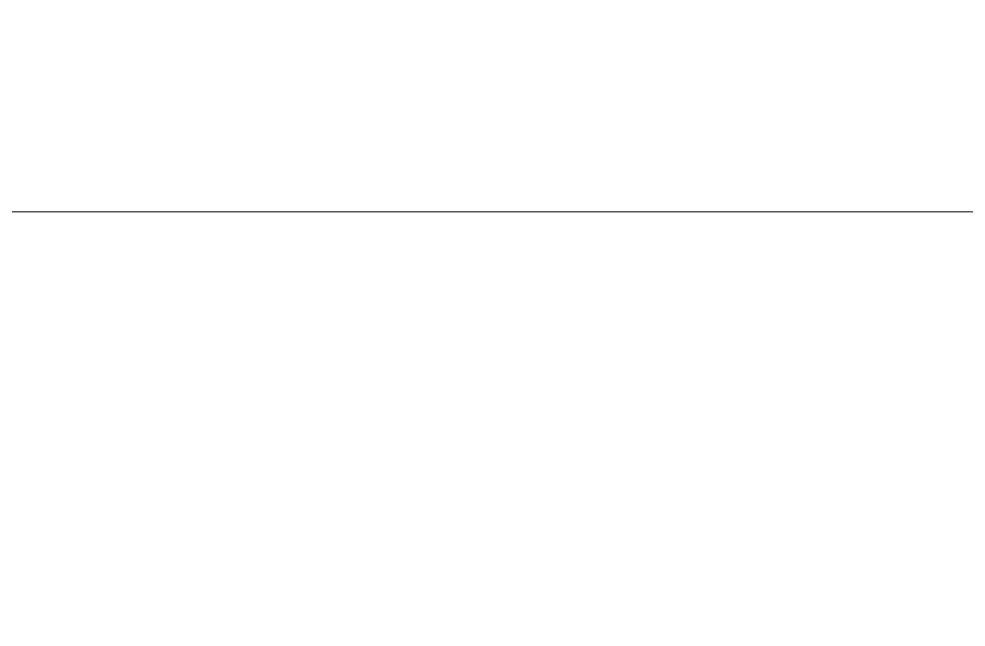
# Model space of a CAD drawing. Header units: inches. Extents: x -4110 to -1807, y 11006 to 12281.
# Drawn here: x -3851.651 to -3850.801, y 11753.442 to 11753.987 of the extents above; entities that cross this region are included whole.
import ezdxf

# ---------------------------------------------------------------- set-up
doc = ezdxf.new("R2010")
doc.units = ezdxf.units.IN
doc.header["$MEASUREMENT"] = 0
doc.layers.add('A-WALL', color=113, linetype='Continuous', lineweight=18)
doc.layers.add('A-WALL-PATT-5', color=111, linetype='Continuous', lineweight=9)
pattern_1 = [(0, (0, 0), (20.48, 5.12), [0.845, -14.515, 0.845, -14.515, -81.92]), (0, (0, 0), (20.48, 5.12), [-30.72, 0.845, -29.875, 0.845, -14.515, -35.84]), (0, (0, 0), (20.48, 5.12), [-76.8, 0.845, -9.395, 0.845, -24.755]), (120, (7.68, 2.56), (-14.67405, 15.1762003), [0.845, -14.515, 0.845, -14.515, -81.92]), (120, (7.68, 2.56), (-14.67405, 15.1762003), [-30.72, 0.845, -29.875, 0.845, -14.515, -35.84]), (120, (7.68, 2.56), (-14.67405, 15.1762003), [-76.8, 0.845, -9.395, 0.845, -24.755]), (240, (10.24, 12.8), (-5.80595, -20.2962003), [0.845, -14.515, 0.845, -14.515, -81.92]), (240, (10.24, 12.8), (-5.80595, -20.2962003), [-30.72, 0.845, -29.875, 0.845, -14.515, -35.84]), (240, (10.24, 12.8), (-5.80595, -20.2962003), [-76.8, 0.845, -9.395, 0.845, -24.755])]

msp = doc.modelspace()

# ---------------------------------------------------------------- hatches: boundary and pattern name
at = {"layer": 'A-WALL-PATT-5'}
h = msp.add_hatch(dxfattribs=at)
h.set_pattern_fill('FP_1', color=256, style=0, pattern_type=2)
h.set_pattern_definition(pattern_1)
h.paths.add_polyline_path([(-3852.47374, 11753.8144), (-3501.67374, 11753.8144), (-3501.67374, 11754.4394), (-3566.74181, 11754.4394), (-3566.74181, 11754.00649), (-3586.69426, 11754.00649), (-3586.69426, 11754.4394), (-3852.47374, 11754.4394)], flags=0)
h = msp.add_hatch(dxfattribs=at)
h.set_pattern_fill('FP_1', color=256, style=0, pattern_type=2)
h.set_pattern_definition(pattern_1)
h.paths.add_polyline_path([(-3555.04953, 11753.1894), (-3501.67374, 11753.1894), (-3501.67374, 11753.8144), (-3852.47374, 11753.8144), (-3852.47374, 11753.1894), (-3555.06819, 11753.1894)], flags=0)

# ---------------------------------------------------------------- linework, layer by layer
at = {"layer": 'A-WALL'}
msp.add_line((-3852.47374, 11753.8144), (-3501.67374, 11753.8144), dxfattribs=at)

doc.saveas('drawing.dxf')
